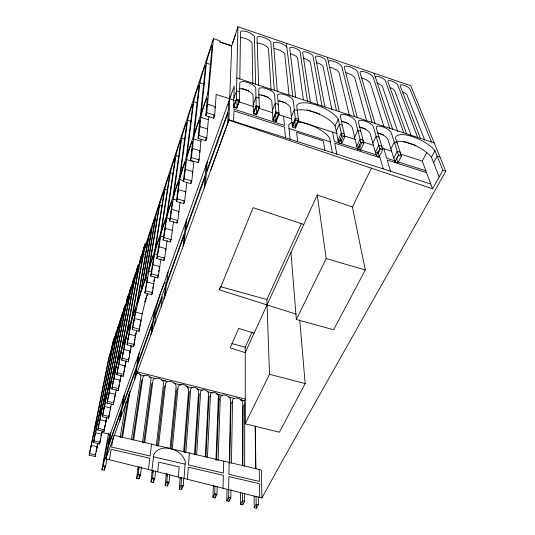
<?xml version="1.0" encoding="UTF-8"?>
<svg xmlns="http://www.w3.org/2000/svg" width="535" height="535" viewBox="0 0 535 535"><rect width="100%" height="100%" fill="white"/><g stroke="black" fill="none" stroke-linecap="round" stroke-linejoin="round"><path stroke-width="0.8" d="M240.61 492.869L240.549 504.291L242.743 504.839L244.642 501.315L244.649 493.912M244.669 466.152L244.716 403.611A5.41 3.591 26.8 0 1 244.943 402.715M299.747 320.104L305.171 383.555L279.41 432.213L245.244 423.82L245.244 347.148L251.998 332.282M242.743 504.839L242.756 500.74M242.863 465.53L243.044 407.095A5.39 3.598 26.9 0 1 243.806 405.456M240.549 504.291L242.435 500.767L242.462 493.39M242.556 465.657L242.776 403.122A5.417 3.618 26 0 0 237.7 398.234A5.417 3.618 26 0 0 232.551 400.561L231.441 463.042M140.966 259.207L140.979 258.525L139.314 264.236M106.953 459.023L105.636 466.426L104.251 470.245L101.911 469.717L103.288 465.891L107.749 441.308L234.23 86.075L233.655 107.074L236.831 108.15L239.533 100.761L239.78 83.025A8.493 3.143 21.3 0 1 247.738 82.484A8.493 3.143 21.3 0 1 255.743 88.255L256.212 106.452L253.416 113.781L256.566 114.844L259.375 107.528L258.766 89.251A8.44 3.123 21.8 0 1 266.51 88.656A8.44 3.123 21.8 0 1 274.589 94.434L275.92 113.186L273.024 120.442L276.147 121.505L279.063 114.256L277.585 95.424A8.393 3.096 22.2 0 1 285.108 94.769A8.393 3.096 22.2 0 1 293.26 100.56L295.48 119.867L292.478 127.062L295.574 128.112L298.59 120.93L296.711 105.495A23.152 8.607 23.1 0 1 316.272 105.014A23.152 8.607 23.1 0 1 338.247 119.078L341.785 135.676L338.555 142.718L341.591 143.748L344.841 136.719L340.293 115.981A8.266 3.003 23.8 0 1 347.108 115.145A8.266 3.003 23.8 0 1 355.487 120.97L360.824 142.176L357.494 149.151L360.516 150.174L363.86 143.213L358.37 121.913A8.239 2.969 24.3 0 1 364.984 121.024A8.239 2.969 24.3 0 1 373.43 126.849L379.723 148.623L376.299 155.538L379.288 156.554L382.732 149.653L376.286 127.785A8.212 2.942 24.7 0 1 382.699 126.849A8.212 2.942 24.7 0 1 391.212 132.68L398.468 155.036L394.957 161.884L397.926 162.894L401.457 156.059L395.418 137.769A22.744 8.139 25.6 0 1 412.405 136.606A22.744 8.139 25.6 0 1 434.975 150.703L442.886 170.204L445.815 171.207L280.032 464.962L261.916 497.998L105.816 458.823L110.21 434.387L102.272 432.521M239.834 78.946L240.476 31.933A7.423 2.387 21.1 0 1 247.431 31.899A7.423 2.387 21.1 0 1 254.406 36.674L255.636 84.149M227.021 489.759L226.766 500.854L228.98 501.409L230.826 497.864L230.966 489.866M233.655 107.074L236.343 99.677L237.908 26.75L410.706 85.747L445.815 171.207M228.605 489.706L228.88 476.591L259.462 483.687L259.709 497.49M229.174 462.394L228.926 474.338L259.421 481.433L259.214 469.469M226.766 500.854L228.605 497.309L228.766 489.344M229.301 463.377L230.592 400.073A5.43 3.638 25.2 0 0 225.549 395.178A5.43 3.638 25.2 0 0 220.306 397.492L218.099 460.742M228.98 501.409L229.054 497.423M229.736 463.277L230.913 404.065A5.397 3.625 26.1 0 1 232.538 401.892M236.831 108.15L236.992 99.864M223.008 488.308L223.369 475.314L188.32 467.182L187.431 479.4M223.764 461.123L223.429 473.06L188.48 464.935L189.343 453.018M97.885 443.522L95.136 456.482L89.184 455.118L109.287 355.661L213.418 38.62L219.972 40.827L219.885 42.038L231.668 46.003L237.908 26.75M233.614 121.284L233.895 110.859L284.553 127.109L285.496 137.789M234.069 104.318L233.942 109.167L284.399 125.377L283.59 116.249M214.04 485.178L213.331 486.629L212.903 497.396L215.13 497.951L216.922 494.387L217.197 486.623M212.903 497.396L214.696 493.825L214.976 486.335M215.959 460.247L218.374 396.274A4.133 2.782 24.4 0 0 214.562 392.416A4.133 2.782 24.4 0 0 210.502 394.302L207.419 457.398M210.843 169.789L228.893 120.168L231.682 45.696L219.885 42.038M215.13 497.951L215.284 493.792M216.528 460.174L219.183 394.609M227.729 123.037L228.151 112.584L206.316 173.46L205.413 184.816M228.572 101.971L228.218 110.892L206.463 171.615L207.232 161.898M219.611 289.228L219.671 287.85M205.935 456.857L208.938 397.853A4.119 2.789 24.4 0 1 210.188 396.101M205.266 456.89L208.53 393.807A4.146 2.795 23.7 0 0 204.738 389.941A4.146 2.795 23.7 0 0 200.618 391.827L196.653 454.864M195.268 454.349L199.087 395.392A4.126 2.802 23.7 0 1 199.709 394.081M194.493 454.355L198.639 391.332A4.153 2.809 22.9 0 0 194.874 387.46A4.153 2.809 22.9 0 0 190.694 389.34L185.826 452.316M209.031 116.61A11.716 1.117 -73.4 0 0 208.342 119.726L206.804 137.93L205.821 140.738L198.037 138.311L199 135.489L200.852 117.352A11.743 1.01 -73.5 0 1 204.43 104.452A11.743 1.01 -73.5 0 1 207.386 98.065L205.781 115.667L213.692 118.181L214.709 115.266L216.18 94.454L234.176 100.272M213.692 118.181L213.926 115.025M180.248 477.421L179.299 489.023L181.559 489.585L183.231 485.954L183.826 478.196M184.013 478.537L185.291 461.919A16.926 12.726 23.3 0 0 170.484 448.577A16.926 12.726 23.3 0 0 153.772 454.569L151.886 470.432M181.559 489.585L181.86 485.72M184.475 452.65L189.189 392.917A4.14 2.815 22.9 0 1 190.507 391.172M105.816 458.823L204.236 188.073L205.166 176.67L185.398 231.782L184.154 243.191M206.109 165.068L205.313 174.825L185.612 229.816L186.742 219.444M179.299 489.023L180.964 485.385L181.586 477.668M183.659 451.801L188.641 389.56A5.477 3.718 22.1 0 0 183.712 384.658A5.477 3.718 22.1 0 0 178.148 386.932L172.223 449.106M187.544 388.31L187.678 386.698M178.309 477.1L179.172 466.901L158.734 462.166L157.658 471.89M205.821 140.738L206.102 137.475M116.229 334.515L116.556 330.877L113.701 342.226M205.781 115.667L206.784 112.745L213.418 38.62M207.767 93.886L212.174 45.589A10.399 0.762 -73.3 0 0 209.526 51.875A10.399 0.762 -73.3 0 0 206.396 63.143L201.294 113.045M166.365 473.415L165.161 485.492L167.428 486.061L169.047 482.409L169.742 475.087M115.674 336.214L115.761 335.345L114.236 340.588M165.161 485.492L166.766 481.834L167.482 474.552M170.036 448.591L176.142 386.424A5.497 3.738 21.2 0 0 171.247 381.522A5.497 3.738 21.2 0 0 165.582 383.782L158.527 445.882M186.548 159.57L193.817 161.791L191.751 181.071L190.834 183.692L183.284 181.425L184.18 178.79L186.548 159.57A11.255 0.956 -73.7 0 1 190.012 147.085A11.255 0.956 -73.7 0 1 192.66 141.541L190.507 160.313L198.177 162.653L198.552 158.801M167.428 486.061L167.816 482.015M170.973 449.467L176.684 390.53A5.464 3.725 22.1 0 1 177.64 388.912M198.177 162.653L199.12 159.938L200.939 141.173A11.576 1.097 -73.5 0 1 201.321 139.381M198.037 138.311L199.923 120.101A11.596 0.99 -73.6 0 0 197.101 126.126A11.596 0.99 -73.6 0 0 193.563 138.879L191.436 157.584L190.507 160.313M200.371 115.774L205.567 65.651A10.285 0.749 -73.4 0 0 203.019 71.65A10.285 0.749 -73.4 0 0 199.916 82.818L194.065 134.432M190.834 183.692L191.176 180.529M183.09 246.107L184.354 234.698L166.372 284.827L164.887 296.176M185.719 222.326L184.568 232.732L166.639 282.774L168.064 271.9M152.314 470.198L150.93 481.941L153.211 482.51L153.752 477.822M157.384 446.27L164.158 387.407A5.477 3.745 21.2 0 1 165.154 385.788M193.175 137.074L199.114 85.252A9.991 0.729 -73.5 0 0 196.706 90.856A9.991 0.729 -73.5 0 0 193.663 101.811L187.116 154.996M153.211 482.51L154.775 478.832L155.672 470.974M150.93 481.941L152.488 478.263L153.398 470.446M156.327 445.367L163.57 383.274A5.517 3.758 20.2 0 0 158.701 378.365A5.517 3.758 20.2 0 0 152.943 380.612L144.738 442.639M180.021 202.772L177.787 220.56L176.931 223.015L169.615 220.895L170.458 218.434L173.159 199.107A10.934 0.909 -74 0 1 176.537 186.949A10.934 0.909 -74 0 1 178.924 182.087L176.349 201.441L183.779 203.634L184.147 200.525M183.779 203.634L184.669 201.1L186.842 182.522M148.422 469.556L149.813 458.248L111.173 449.286L109.347 459.712M151.552 444.117L150.088 456.007L111.568 447.046L113.367 436.774M183.284 181.425L185.678 162.145A11.034 0.93 -73.9 0 0 183.177 167.308A11.034 0.93 -73.9 0 0 179.767 179.599L177.219 198.9L176.349 201.441M186.254 157.551L192.888 104.178A9.804 0.709 -73.7 0 0 190.594 109.461A9.804 0.709 -73.7 0 0 187.591 120.261L180.382 174.905M176.931 223.015L177.245 220.527M163.917 298.831L165.964 283.376A24.135 2.428 -74.7 0 0 161.209 291.167A24.135 2.428 -74.7 0 0 154.026 316.733L151.793 332.222M138.15 467.115L136.619 478.364L138.913 478.925L139.461 474.819M143.708 443.054L151.565 384.264A5.497 3.765 20.2 0 1 151.92 383.381M167.147 240.523L164.673 258.144L163.87 260.445L156.768 258.459L157.557 256.151L160.627 236.102A10.466 0.849 -74.2 0 1 163.884 224.366A10.466 0.849 -74.2 0 1 166.004 220.226L163.088 239.981L170.297 242.027L171.126 239.66L173.541 221.523M179.546 177.379L186.835 122.562A9.724 0.702 -73.8 0 0 184.628 127.597A9.724 0.702 -73.8 0 0 181.653 138.311L173.828 194.312M138.913 478.925L140.424 475.234L141.521 466.961M136.619 478.364L138.117 474.659L139.234 466.433M142.524 442.131L151.01 379.389A4.213 2.862 19.4 0 0 147.352 375.516A4.213 2.862 19.4 0 0 142.885 377.349L133.643 440.037M161.149 306.461L162.453 296.798L155.792 315.349L154.434 324.952M170.297 242.027L170.605 239.713M169.615 220.895L172.337 201.521A10.64 0.876 -74.1 0 0 170.097 205.975A10.64 0.876 -74.1 0 0 166.793 217.892L163.904 237.6L163.088 239.981M173.019 196.706L180.917 140.544A9.463 0.675 -73.8 0 0 178.83 145.232A9.463 0.675 -73.8 0 0 175.908 155.745L167.508 212.997M163.87 260.445L164.319 257.302M150.897 334.703L152.529 323.434L137.12 366.388L135.368 377.449M154.448 310.139L152.829 321.321L137.462 364.221L139.281 352.752M154.882 276.762L152.462 292.672L151.713 294.825L144.818 292.959L145.553 290.793L148.804 270.991A10.145 0.796 -74.4 0 1 151.967 259.602A10.145 0.796 -74.4 0 1 153.859 256.064L150.676 276.047L157.671 277.973L158.233 274.154M158.574 271.867L158.795 270.342M159.136 268.042L159.363 266.49M157.671 277.973L158.447 275.746L160.921 258.86M132.82 439.656L141.534 381.014A4.193 2.869 19.3 0 1 142.29 379.716M166.726 215.317L175.192 157.919A9.309 0.655 -73.9 0 0 173.206 162.339A9.309 0.655 -73.9 0 0 170.324 172.711L161.389 231.113M131.416 439.516L140.845 376.841A4.226 2.876 18.6 0 0 137.214 372.962M156.768 258.459L159.858 238.363A10.399 0.829 -74.3 0 0 157.832 242.248A10.399 0.829 -74.3 0 0 154.608 253.864L151.438 273.813L150.676 276.047M160.627 233.367L169.628 174.825A9.249 0.649 -74 0 0 167.716 179.031A9.249 0.649 -74 0 0 164.854 189.323L155.411 248.795M151.713 294.825L152.328 290.806M152.696 288.392L152.943 286.78M153.772 281.35L154.006 279.805M134.546 379.723L136.298 368.675L122.134 408.172L120.308 418.925M138.471 355.026L136.646 366.502L122.508 405.965L124.494 394.275M154.675 250.982L164.178 191.383A9.021 0.629 -74.1 0 0 162.373 195.288A9.021 0.629 -74.1 0 0 159.564 205.393L149.646 265.848M122.488 437.416L129.998 391.272M136.713 330.142L133.61 346.513L127.016 344.814L131.269 322.759A9.697 0.722 -74.7 0 1 134.285 311.878A9.697 0.722 -74.7 0 1 135.87 309.17L132.312 329.527L139.006 331.279L139.622 327.494M139.869 325.982L140.117 324.471M121.753 437.175L128.828 393.961M139.006 331.279L142.216 313.871A24.73 2.127 -74.7 0 1 147.734 293.361M120.114 437.71L126.126 401.464M144.818 292.959L147.285 277.959A24.77 1.926 -74.6 0 0 142.972 286.198A24.77 1.926 -74.6 0 0 135.683 312.132L132.312 329.527M148.931 267.975L159.831 201.775M145.507 278.106L155.752 216.969A5.905 0.408 -74.2 0 1 157.832 209.138A5.905 0.408 -74.2 0 1 158.908 207.393M133.61 346.513L134.278 342.554M134.546 340.962L134.813 339.377M135.355 336.161L135.074 337.792L135.756 335.846L129.236 334.148L128.574 336.107M135.629 334.535L135.903 332.904M144.804 280.179L155.103 218.935A5.878 0.401 -74.2 0 0 154.08 220.56A5.878 0.401 -74.2 0 0 152 228.378L141.434 290.151M119.552 421.012L121.378 410.278L108.311 446.718L106.452 457.091M123.745 396.368L121.753 408.071L108.712 444.485L110.832 432.641M126.26 360.51L123.177 376.279L116.757 374.674L121.111 352.739A9.463 0.682 -74.9 0 1 124.053 342.146A9.463 0.682 -74.9 0 1 125.464 339.892L121.759 360.182L128.266 361.834L128.955 357.835M129.236 356.236L129.51 354.638M130.493 348.927L129.784 353.04L130.44 351.147L124.013 349.502L123.364 351.401M130.774 347.282L131.062 345.637M128.266 361.834L131.289 346.219M140.745 292.184L151.365 230.304A5.785 0.388 -74.3 0 0 150.382 231.795A5.785 0.388 -74.3 0 0 148.329 239.519L137.468 301.887M136.793 303.88L148.723 235.594M123.177 376.279L123.585 373.958M123.859 372.407L124.127 370.862M124.401 369.31L124.675 367.766M124.949 366.221L125.217 364.669M125.491 363.125L125.765 361.573M132.219 317.415L143.467 254.299A8.634 0.575 -74.4 0 1 146.162 244.595A8.634 0.575 -74.4 0 1 147.707 241.412M142.511 254.499L143.112 251.477L143.855 250.413M116.302 389.654L113.28 404.614L107.027 403.096L111.507 381.094A9.336 0.649 -75 0 1 114.383 370.742A9.336 0.649 -75 0 1 115.654 368.849L111.848 388.992L118.181 390.55L119.292 384.391M120.121 379.743L120.402 378.185M120.683 376.627L120.963 375.068M104.251 470.245L105.134 465.31M118.181 390.55L121.164 375.623M127.016 344.814L130.607 324.705A9.67 0.709 -74.8 0 0 129.095 327.226A9.67 0.709 -74.8 0 0 126.099 338.006L121.759 360.182M131.563 319.355L142.858 256.138A8.6 0.568 -74.4 0 0 141.367 259.167A8.6 0.568 -74.4 0 0 138.692 268.797L127.083 332.616M141.922 256.298C141.38 254.74 147.894 234.504 144.049 248.541L144.57 248.233M113.28 404.614L113.988 400.742M114.269 399.197L115.446 394.355L109.254 392.837L108.658 394.589M115.266 393.747L115.553 392.175M138.578 266.483L138.772 265.4L137.341 269.774L138.311 264.497L136.565 272.616M126.447 334.495L138.097 270.59A8.42 0.548 -74.5 0 0 136.699 273.378A8.42 0.548 -74.5 0 0 134.064 282.841L122.12 347.295M101.911 469.717L108.558 433.223M106.873 417.233L103.93 431.437L97.831 430L102.432 407.877A9.055 0.602 -75.1 0 1 105.221 397.833A9.055 0.602 -75.1 0 1 106.331 396.355L102.366 416.732L108.545 418.209L109.12 415.1M109.414 413.542L109.702 411.983M110.718 406.493L110.136 409.649L110.725 407.958L104.613 406.48L104.031 408.178M116.757 374.674L120.489 354.571A9.349 0.662 -74.9 0 0 119.158 356.618A9.349 0.662 -74.9 0 0 116.255 367.063L111.848 388.992M121.498 349.128L133.489 284.593A8.319 0.535 -74.6 0 0 132.152 287.195A8.319 0.535 -74.6 0 0 129.557 296.55L117.292 361.586M108.545 418.209L111.454 404.012M131.108 289.214L132.339 282.701L134.151 277.471L131.67 287.516M116.69 363.365L128.988 298.256A8.306 0.528 -74.6 0 0 127.704 300.724A8.306 0.528 -74.6 0 0 125.123 310.006L112.564 375.577M103.93 431.437L105.408 423.626M105.703 422.048L106.605 417.293M107.027 403.096L110.912 382.833A9.148 0.622 -75.1 0 0 109.735 384.491A9.148 0.622 -75.1 0 0 106.906 394.663L102.366 416.732M111.975 377.309L124.575 311.678A8.132 0.508 -74.7 0 0 123.364 313.925A8.132 0.508 -74.7 0 0 120.83 323.06L107.983 389.112M126.166 304.275L128.641 294.29L126.889 299.332L125.625 305.926M89.184 455.118L93.792 433.377A8.874 0.568 -75.2 0 1 96.514 423.586A8.874 0.568 -75.2 0 1 97.497 422.443L93.478 442.539L99.503 443.943L100.6 438.218M101.677 432.588L101.068 435.771L101.623 434.159L95.665 432.761L95.116 434.373M99.503 443.943L102.232 430.983M107.415 390.804L120.288 324.691A8.052 0.495 -74.7 0 0 119.138 326.778A8.052 0.495 -74.7 0 0 116.63 335.806L103.529 402.3M95.136 456.482L95.772 453.198M96.086 451.56L97.517 444.197M118.543 327.494L119.853 320.799L118.496 326.718L118.335 325.44L117.84 326.959L116.51 333.673M116.984 332.215L117.854 327.828L118.021 329.078M97.831 430L101.871 409.529A9.048 0.595 -75.2 0 0 100.807 410.88A9.048 0.595 -75.2 0 0 98.039 420.838L93.478 442.539M102.974 403.945L116.108 337.398A8.045 0.488 -74.8 0 0 114.998 339.364A8.045 0.488 -74.8 0 0 112.504 348.332L99.162 415.227M98.621 416.832L111.996 349.883A7.891 0.468 -74.8 0 0 110.959 351.669A7.891 0.468 -74.8 0 0 108.505 360.49L94.929 427.746M111.447 349.094L112.805 342.32L114.477 337.451L112.29 346.526M138.699 266.116L141.594 254.446L141.608 257.261M123.592 309.404L122.127 316.185L123.993 310.507L124.963 305.485L122.696 314.119L124.414 307.491L123.832 309.049M94.401 429.311L208.724 91.064M90.843 446.919L91.378 445.347L97.27 446.712L96.728 448.283M99.53 421.406L100.092 419.754L106.131 421.192L105.749 422.289M113.447 380.532L114.055 378.733L120.321 380.291L119.706 382.084M118.335 366.167L118.964 364.322L125.31 365.927L124.889 367.15M133.897 320.458L134.586 318.445L141.186 320.191L140.491 322.197M146.269 284.118L147.005 281.972L153.812 283.831L153.311 285.262M152.134 266.905L152.89 264.685L159.791 266.604L159.276 268.082M158.22 249.036L158.995 246.749L165.997 248.728L165.469 250.246M164.452 230.719L165.261 228.358L172.357 230.398M170.892 211.806L171.722 209.366L178.924 211.472L178.503 212.689M177.587 192.152L178.443 189.631L185.752 191.811L185.317 193.061M184.461 171.969L185.344 169.361L192.767 171.608L192.312 172.905M191.563 151.097L192.48 148.409L200.01 150.73L199.314 152.743M198.96 129.37L199.909 126.588L207.56 128.988M206.57 107.02L207.553 104.138L215.324 106.625L214.823 108.063M144.657 302.041L147.58 293.561M232.651 42.867L235.641 34.434M153.726 318.833L165.689 285.429M103.409 461.491L104.78 457.672L106.331 458.027M233.902 98.079L236.537 90.743L239.66 91.759M204.236 188.073L228.906 119.786L430.769 184.013M253.242 104.338L255.971 97.076L259.06 98.079M259.067 107.341L256.539 113.962L253.403 112.952L256.191 105.582L259.348 106.605M272.395 110.544L275.217 103.342L278.287 104.345M137.849 469.362L138.746 467.108M291.374 116.69L294.29 109.561L297.326 110.544M292.311 125.471L295.293 118.242L298.39 119.245M298.089 119.967L295.394 126.461L293.08 125.718M152.034 472.606L152.963 470.372M166.124 475.829L167.081 473.609M338.555 142.718L335.157 125.992L338.247 119.078M180.121 479.032L180.776 477.561M336.214 131.209L339.344 124.234L342.313 125.203M338.04 140.183L341.243 133.121L344.266 134.098M245.244 423.82L269.5 374.306L266.878 299.54L301.533 223.276M343.303 136.211L341.049 141.153L338.789 140.424M290.96 252.52L296.337 319.522L333.646 329.761L365.285 269.981L352.404 206.985L317.248 194.967L245.244 352.612L230.137 347.917L238.737 328.39L254.098 333.218M354.611 137.167L357.828 130.259L360.771 131.215M356.791 146.215L360.082 139.22L363.078 140.19M362.088 142.283L359.774 147.178L358.283 146.697M372.841 143.072L376.138 136.224L379.054 137.174M296.337 319.522L326.196 258.592L317.248 194.967M380.699 148.302L378.325 153.144L375.369 152.194L378.747 145.259L381.716 146.222M352.404 206.985L371.531 168.003M390.898 148.917L394.282 142.136L397.171 143.079M393.773 158.113L397.244 151.251L400.187 152.201M398.796 154.943L396.702 159.055L397.926 162.894M228.893 120.168L432.541 188.795L422.282 161.088L426.87 152.415M439.155 176.911L431.451 157.29L434.975 150.703M433.591 162.74L437.162 156.106L439.991 157.029M258.251 496.854L258.378 504.752L256.432 508.25L254.245 507.708L256.185 504.204L256.078 496.34M432.541 188.795L442.886 170.204M165.616 380.646L161.737 380.131M216.16 393.793L216.989 393.82M103.288 465.891L105.636 466.426M89.719 453.54L95.678 454.91M94.033 440.927L100.065 442.331M153.505 456.803L185.123 464.153M93.792 433.377L95.243 433.718M107.749 441.308L109.321 441.676M98.4 428.341L104.506 429.786M113.641 435.196L261.341 469.971L261.916 497.998M98.039 420.838L99.51 421.185M102.947 415.026L109.133 416.511M102.432 407.877L104.659 408.419M107.622 401.344L113.888 402.868M106.906 394.663L109.16 395.218M112.464 387.186L118.81 388.751M111.507 381.094L113.788 381.662M117.386 372.815L123.819 374.426M166.766 481.834L169.047 482.409M180.964 485.385L183.231 485.954M214.696 493.825L216.922 494.387M228.605 497.309L230.826 497.864M242.435 500.767L244.642 501.315M256.185 504.204L258.378 504.752M137.227 371.865L245.431 399.097M116.255 367.063L118.569 367.645M139.608 374.62L144.196 375.777M149.519 377.115L155.257 378.553M162.787 380.445L167.562 381.642M173.935 383.247L180.583 384.919M186.1 386.303L192.058 387.795M196.994 389.039L202.33 390.376M207.654 391.714L212.97 393.051M216.033 393.82L222.607 395.472M228.866 397.044L234.297 398.408M240.161 399.879L244.742 401.029L241.171 399.752M138.117 474.659L140.424 475.234M152.488 478.263L154.775 478.832M122.415 358.276L128.935 359.935M108.505 360.49L109.996 360.871M112.504 348.332L114.015 348.72M121.111 352.739L123.451 353.334M269.5 374.306L305.171 383.555M126.099 338.006L128.474 338.622M116.63 335.806L118.155 336.201M127.684 342.848L134.292 344.553M131.269 322.759L133.663 323.394M120.83 323.06L123.137 323.662M133.008 327.5L139.709 329.259M231.822 343.604L245.244 347.148M135.683 312.132L142.216 313.871M125.123 310.006L126.681 310.42M129.557 296.55L131.129 296.972M145.553 290.793L152.462 292.672M134.064 282.841L136.452 283.496M220.527 286.686L266.878 299.54M148.804 270.991L151.773 271.813M138.692 268.797L141.106 269.459M151.438 273.813L158.447 275.746M154.608 253.864L157.618 254.707M157.557 256.151L164.673 258.144M143.467 254.299L145.6 254.894M160.627 236.102L163.677 236.972M163.904 237.6L171.126 239.66M326.196 258.592L365.285 269.981M170.458 218.434L177.787 220.56M166.793 217.892L170.658 219.016M159.564 205.393L162.526 206.256M177.219 198.9L184.669 201.1M173.159 199.107L177.078 200.264M164.854 189.323L167.85 190.213M184.18 178.79L191.751 181.071M179.767 179.599L183.746 180.79M170.324 172.711L173.36 173.621M191.436 157.584L199.12 159.938M175.908 155.745L178.978 156.681M193.563 138.879L200.939 141.173M181.653 138.311L184.756 139.274M199 135.489L206.804 137.93M187.591 120.261L191.53 121.498M200.852 117.352L208.342 119.726M206.784 112.745L214.709 115.266M289.027 128.54L330.336 141.788M426.562 172.651L387.213 160.032L390.537 171.213M193.663 101.811L197.208 102.941M296.176 314.152L219.584 289.923L253.135 207.68L303.786 224.446M376.413 154.923L334.368 141.421L332.556 132.078M395.298 160.988L386.671 158.22L383.822 148.656M397.652 161.744L425.88 170.812M238.884 101.797L253.001 106.358M258.492 108.137L272.609 112.698M278.1 114.477L291.535 118.817M297.895 120.87L337.304 133.616M344.426 135.917L355.507 139.501M362.63 141.802L373.711 145.386M381.508 147.907L391.673 151.191M400.307 153.986L422.282 161.088M199.916 82.818L204.223 84.222M242.027 88.623L249.036 90.91M261.488 94.983L268.45 97.256M279.25 100.787L285.443 102.807M307.204 109.922L319.703 114.002M341.691 121.184L348.686 123.471M359.52 127.016L365.679 129.022M377.951 133.034L383.381 134.813M403.657 141.434L416.056 145.487M206.396 63.143L210.757 64.588M236.811 77.956L434.173 142.872M236.343 99.677L239.533 100.761M256.212 106.452L259.375 107.528M341.785 135.676L344.841 136.719M360.824 142.176L363.86 143.213M379.723 148.623L382.732 149.653M398.468 155.036L401.457 156.059M275.92 113.186L279.063 114.256M295.48 119.867L298.59 120.93M180.241 384.585L181.138 384.993M286.379 43.302L292.772 96.36M431.431 141.969L410.011 89.171A5.41 1.679 24.5 0 0 404.273 85.373A5.41 1.679 24.5 0 0 400.213 85.834L420.41 138.344M424.656 139.983L407.068 95.176A5.39 1.705 24.5 0 0 402.654 91.873M417.648 137.435L397.752 84.998A5.424 1.692 24.3 0 0 392.041 81.2A5.424 1.692 24.3 0 0 387.888 81.634L406.546 133.783M411.127 135.429L394.85 91.044A5.397 1.719 24.3 0 0 390.476 87.74M403.764 132.867L385.414 80.798A5.437 1.705 24 0 0 379.736 77.007A5.437 1.705 24 0 0 375.49 77.415M397.772 131.623L382.565 86.877A5.41 1.732 24 0 0 376.928 83.085M374.112 73.255L392.59 129.189M389.781 128.273L373.169 77.093A7.176 2.26 23.7 0 0 365.8 72.252A7.176 2.26 23.7 0 0 360.035 72.626L374.995 123.404M383.789 126.173L370.36 83.219A7.142 2.3 23.7 0 0 361.439 77.909M394.957 161.884L387.915 139.374A8.165 2.989 24.8 0 0 377.663 133.041M372.166 122.475L357.527 71.77A7.202 2.28 23.4 0 0 350.198 66.935A7.202 2.28 23.4 0 0 344.286 67.263L357.253 117.566M383.267 168.899L380.097 157.751L334.716 143.193L336.843 154.127M377.897 151.619L379.288 156.554M366.769 121.177L354.779 77.943A7.169 2.321 23.4 0 0 345.891 72.633M376.299 155.538L370.213 133.603A8.192 3.016 24.3 0 0 360.002 127.276M354.397 116.63L341.758 66.4A7.229 2.3 23 0 0 334.482 61.578A7.229 2.3 23 0 0 328.41 61.859L327.407 57.305M359.212 144.911L360.516 150.174M349.355 115.339L339.07 72.626A7.196 2.341 23 0 0 330.215 67.323M357.494 149.151L352.351 127.785A8.219 3.049 23.9 0 0 341.022 121.258M328.41 61.859L339.344 111.681M336.468 110.732L325.748 60.482A5.51 1.759 22.7 0 0 320.231 56.717A5.51 1.759 22.7 0 0 315.523 56.998L324.905 106.933M340.541 138.699L341.591 143.748M331.814 109.501L323.133 66.748A5.484 1.786 22.7 0 0 316.359 62.608M332.362 152.702L329.687 138.264A22.804 8.961 23.2 0 0 297.814 122.134M322.01 105.977L312.962 56.128A5.531 1.766 22.5 0 0 307.478 52.37A5.531 1.766 22.5 0 0 302.67 52.624L310.367 102.145M317.656 104.726L310.4 62.434A5.504 1.799 22.4 0 0 303.646 58.295M324.879 150.322L323.267 140.865L296.631 132.332L297.694 141.675M307.444 101.189L300.088 51.748A5.551 1.779 22.2 0 0 294.645 47.996A5.551 1.779 22.2 0 0 289.736 48.217L295.715 97.33M303.412 99.918L297.58 58.094A5.524 1.806 22.2 0 0 290.853 53.955M294.758 120.863L295.574 128.112M289.087 95.156L284.734 54.229A7.303 2.394 21.8 0 0 274.422 48.638M292.478 127.062L290.411 107.588A8.346 3.143 22.2 0 0 278.601 100.988M290.084 139.247L288.693 125.083A22.804 8.961 23.2 0 1 292.444 122.548M277.257 91.258L273.485 43.168A7.343 2.361 21.9 0 1 279.243 42.767A7.343 2.361 21.9 0 1 286.82 47.08M274.288 90.281L270.864 42.272A7.376 2.374 21.5 0 0 263.829 37.49A7.376 2.374 21.5 0 0 257.047 37.57L258.632 85.132M275.558 113.112L276.147 121.505M271.084 89.913L268.47 48.725A7.343 2.414 21.5 0 0 264.043 44.98A7.343 2.414 21.5 0 0 256.793 43.041M273.024 120.442L271.827 101.536A8.393 3.17 21.7 0 0 266.744 96.935A8.393 3.17 21.7 0 0 258.452 94.909M256.339 106.124L256.566 114.844M252.848 83.794L252.079 43.175A7.383 2.428 21.1 0 0 247.725 39.443A7.383 2.428 21.1 0 0 240.389 37.477M253.416 113.781L253.068 95.417A8.446 3.19 21.2 0 0 248.079 90.843A8.446 3.19 21.2 0 0 239.68 88.777M255.315 426.114L255.89 468.62M256.379 504.318L256.432 508.25M255.148 426.188L255.71 468.754M254.118 495.958L254.245 507.708M396.02 141.481A22.617 8.266 25.6 0 1 431.451 157.29M297.56 110.123A23.025 8.734 23.1 0 1 318.064 113.687A23.025 8.734 23.1 0 1 335.157 125.992M218.975 400.133A5.41 3.651 25.2 0 1 219.544 399.391M141.013 256.88L140.197 260.425L141.013 256.88M134.66 277.545L137.154 267.955C137.241 270.697 131.236 290.719 135.489 273.044L134.66 277.545M129.102 294.297L130.861 287.83L129.102 294.297M119.472 323.842L120.977 319.863L121.686 317.041L120.047 322.217L122.227 313.851L119.472 323.842M113.46 341.945L112.176 346.419L113.46 341.945M115.968 333.272L115.132 336.803L115.968 333.272M131.49 286.024L128.494 296.611L129.764 290.679L131.49 286.024M144.544 246.14L143.173 250.828L144.544 246.14M133.536 279.758L132.339 283.938L133.536 279.758M128.032 296.55L126.855 300.657L128.032 296.55M113.928 339.504L112.765 343.477L113.928 339.504M236.356 99.162L233.668 106.605L236.838 107.622L239.546 100.192L236.356 99.162M275.833 111.942L272.95 119.238L276.06 120.241L278.962 112.952L275.833 111.942"/></g></svg>
